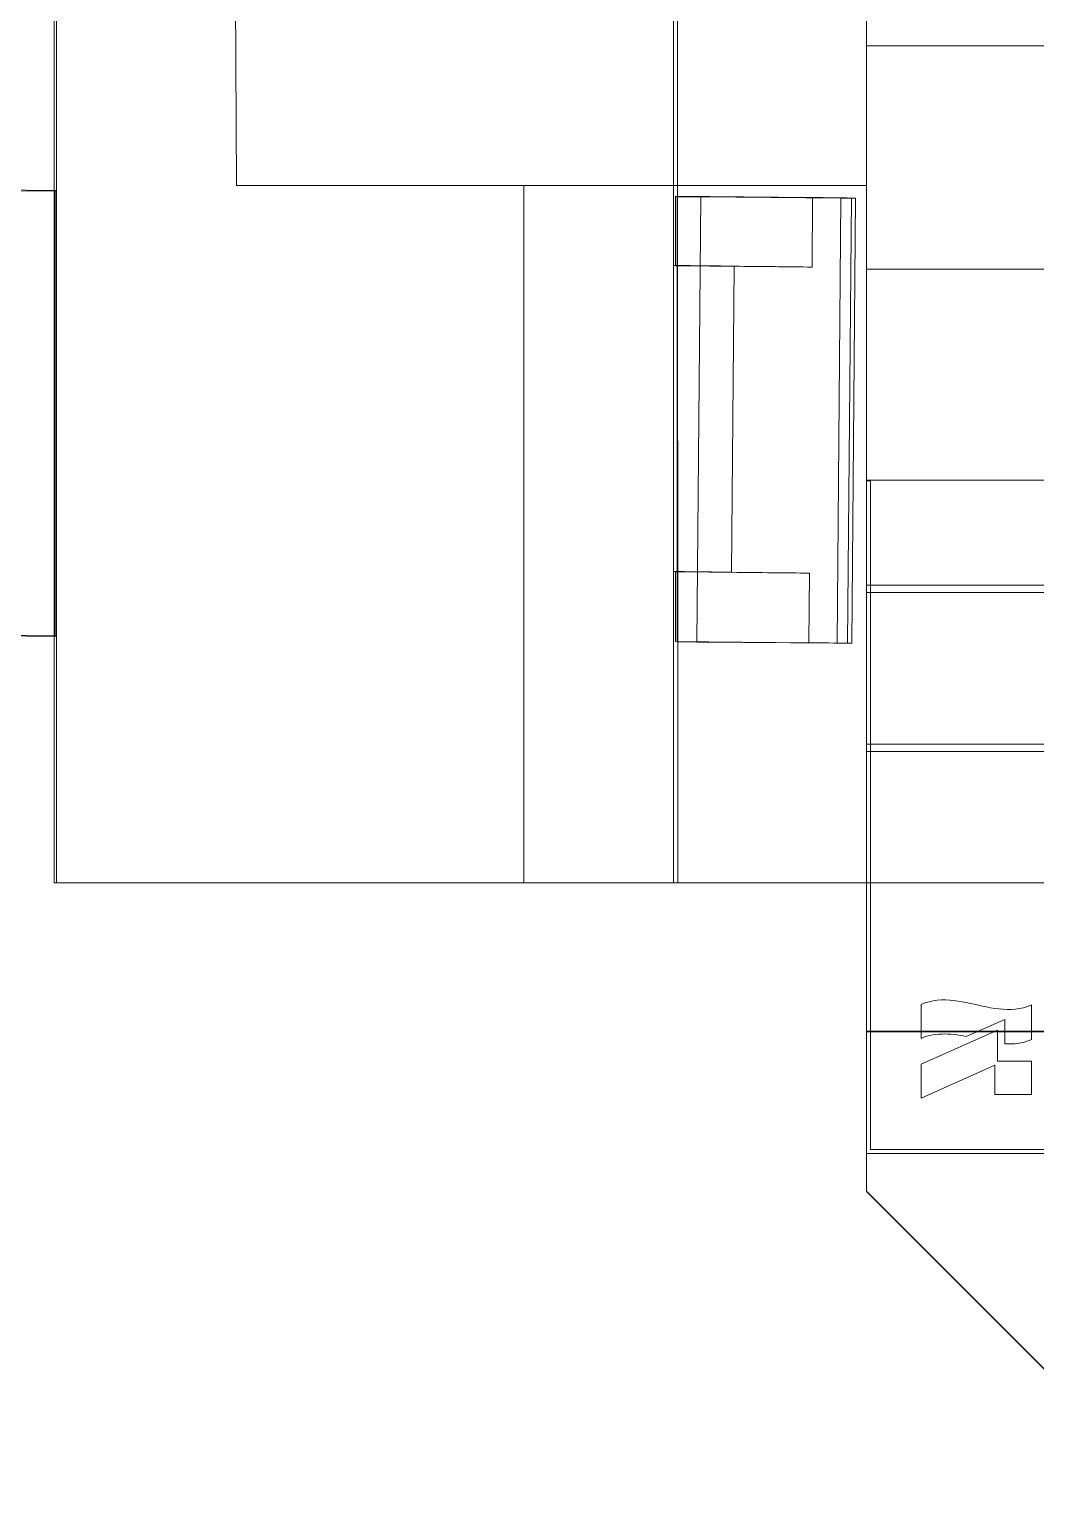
# Model space of a CAD drawing. Header units: millimetres. Extents: x 37984 to 70752, y 14140 to 37584.
# Drawn here: x 45854.58 to 45879.9, y 28283.44 to 28320.35 of the extents above; entities that cross this region are included whole.
import ezdxf

# ---------------------------------------------------------------- set-up
doc = ezdxf.new("R2010")
doc.units = ezdxf.units.MM
doc.set_wipeout_variables(frame=1)
doc.layers.add('000-PI-Oprema', color=30, linetype='Continuous', lineweight=5)

# ---------------------------------------------------------------- blocks, each defined once
blk = doc.blocks.new('DELTA IP 30 - 47506030')
at = {"layer": '000-PI-Oprema'}
for p, q in [((47323.898, 28608.374), (47323.898, 28634.374)), ((47323.911, 28608.374), (47323.911, 28634.374)), ((47326.873, 28608.474), (47326.873, 28634.274)), ((47326.973, 28634.374), (47326.973, 28608.374)), ((47327.922, 28608.374), (47335.594, 28616.046)), ((47335.605, 28616.046), (47327.932, 28608.374)), ((47323.233, 28612.528), (47323.273, 28612.431)), ((47324.105, 28612.528), (47323.233, 28612.528)), ((47323.233, 28612.528), (47323.233, 28612.528)), ((47323.233, 28612.528), (47323.233, 28612.528)), ((47323.233, 28612.528), (47323.233, 28612.528)), ((47323.233, 28612.528), (47323.233, 28612.528)), ((47323.233, 28612.528), (47323.233, 28612.528)), ((47323.233, 28612.528), (47323.233, 28612.528)), ((47323.233, 28612.528), (47323.233, 28612.528)), ((47323.273, 28612.431), (47323.304, 28612.331)), ((47324.129, 28612.471), (47324.105, 28612.528)), ((47324.105, 28612.528), (47324.105, 28612.528)), ((47324.105, 28612.528), (47324.105, 28612.528)), ((47324.105, 28612.528), (47324.105, 28612.528)), ((47324.105, 28612.528), (47324.105, 28612.528)), ((47324.105, 28612.528), (47324.105, 28612.528)), ((47324.105, 28612.528), (47324.105, 28612.528)), ((47324.105, 28612.528), (47324.105, 28612.528)), ((47324.149, 28612.412), (47324.129, 28612.471)), ((47324.167, 28612.352), (47324.149, 28612.412)), ((47324.647, 28611.674), (47324.647, 28612.528)), ((47324.647, 28612.528), (47325.489, 28612.528)), ((47324.647, 28612.528), (47324.647, 28612.528)), ((47324.647, 28612.528), (47324.647, 28612.528)), ((47324.647, 28612.528), (47324.647, 28612.528)), ((47324.647, 28612.528), (47324.647, 28612.528)), ((47324.647, 28612.528), (47324.647, 28612.528)), ((47324.647, 28612.528), (47324.647, 28612.528)), ((47324.647, 28612.528), (47324.647, 28612.528)), ((47325.489, 28612.528), (47325.489, 28611.605)), ((47325.489, 28612.528), (47325.489, 28612.528)), ((47325.489, 28612.528), (47325.489, 28612.528)), ((47325.489, 28612.528), (47325.489, 28612.528)), ((47325.489, 28612.528), (47325.489, 28612.528)), ((47325.489, 28612.528), (47325.489, 28612.528)), ((47325.489, 28612.528), (47325.489, 28612.528)), ((47325.489, 28612.528), (47325.489, 28612.528)), ((47323.304, 28612.331), (47323.327, 28612.228)), ((47323.327, 28612.228), (47323.342, 28612.124)), ((47323.342, 28612.124), (47323.349, 28612.02)), ((47323.349, 28612.02), (47323.35, 28611.916)), ((47324.182, 28612.291), (47324.167, 28612.352)), ((47324.194, 28612.23), (47324.182, 28612.291)), ((47324.204, 28612.168), (47324.194, 28612.23)), ((47324.211, 28612.106), (47324.204, 28612.168)), ((47324.215, 28612.043), (47324.211, 28612.106)), ((47324.217, 28611.981), (47324.215, 28612.043)), ((47323.335, 28611.707), (47323.321, 28611.603)), ((47323.345, 28611.811), (47323.335, 28611.707)), ((47323.35, 28611.916), (47323.345, 28611.811)), ((47323.597, 28611.855), (47324.215, 28611.855)), ((47324.03, 28610.881), (47323.597, 28611.855)), ((47323.597, 28611.855), (47323.597, 28611.855)), ((47323.597, 28611.855), (47323.597, 28611.855)), ((47323.597, 28611.855), (47323.597, 28611.855)), ((47323.597, 28611.855), (47323.597, 28611.855)), ((47323.597, 28611.855), (47323.597, 28611.855)), ((47323.597, 28611.855), (47323.597, 28611.855)), ((47323.597, 28611.855), (47323.597, 28611.855)), ((47323.873, 28611.674), (47324.727, 28609.75)), ((47324.647, 28611.674), (47323.873, 28611.674)), ((47323.873, 28611.674), (47323.873, 28611.674)), ((47323.873, 28611.674), (47323.873, 28611.674)), ((47323.873, 28611.674), (47323.873, 28611.674)), ((47323.873, 28611.674), (47323.873, 28611.674)), ((47323.873, 28611.674), (47323.873, 28611.674)), ((47323.873, 28611.674), (47323.873, 28611.674)), ((47323.873, 28611.674), (47323.873, 28611.674)), ((47324.215, 28611.855), (47324.217, 28611.918)), ((47324.215, 28611.855), (47324.215, 28611.855)), ((47324.215, 28611.855), (47324.215, 28611.855)), ((47324.215, 28611.855), (47324.215, 28611.855)), ((47324.215, 28611.855), (47324.215, 28611.855)), ((47324.215, 28611.855), (47324.215, 28611.855)), ((47324.215, 28611.855), (47324.215, 28611.855)), ((47324.215, 28611.855), (47324.215, 28611.855)), ((47324.217, 28611.918), (47324.217, 28611.981)), ((47324.647, 28611.674), (47324.647, 28611.674)), ((47324.647, 28611.674), (47324.647, 28611.674)), ((47324.647, 28611.674), (47324.647, 28611.674)), ((47324.647, 28611.674), (47324.647, 28611.674)), ((47324.647, 28611.674), (47324.647, 28611.674)), ((47324.647, 28611.674), (47324.647, 28611.674)), ((47324.647, 28611.674), (47324.647, 28611.674)), ((47323.263, 28611.294), (47323.241, 28611.192)), ((47323.284, 28611.397), (47323.263, 28611.294)), ((47323.304, 28611.5), (47323.284, 28611.397)), ((47323.321, 28611.603), (47323.304, 28611.5)), ((47325.489, 28611.605), (47324.752, 28611.605)), ((47325.577, 28609.75), (47324.752, 28611.605)), ((47324.752, 28611.605), (47324.752, 28611.605)), ((47324.752, 28611.605), (47324.752, 28611.605)), ((47324.752, 28611.605), (47324.752, 28611.605)), ((47324.752, 28611.605), (47324.752, 28611.605)), ((47324.752, 28611.605), (47324.752, 28611.605)), ((47324.752, 28611.605), (47324.752, 28611.605)), ((47324.752, 28611.605), (47324.752, 28611.605)), ((47325.489, 28611.605), (47325.489, 28611.605)), ((47325.489, 28611.605), (47325.489, 28611.605)), ((47325.489, 28611.605), (47325.489, 28611.605)), ((47325.489, 28611.605), (47325.489, 28611.605)), ((47325.489, 28611.605), (47325.489, 28611.605)), ((47325.489, 28611.605), (47325.489, 28611.605)), ((47325.489, 28611.605), (47325.489, 28611.605)), ((47323.175, 28610.884), (47323.155, 28610.781)), ((47323.196, 28610.987), (47323.175, 28610.884)), ((47323.219, 28611.089), (47323.196, 28610.987)), ((47323.241, 28611.192), (47323.219, 28611.089)), ((47324.015, 28610.806), (47324.03, 28610.881)), ((47324.03, 28610.881), (47324.03, 28610.881)), ((47324.03, 28610.881), (47324.03, 28610.881)), ((47324.03, 28610.881), (47324.03, 28610.881)), ((47324.03, 28610.881), (47324.03, 28610.881)), ((47324.03, 28610.881), (47324.03, 28610.881)), ((47324.03, 28610.881), (47324.03, 28610.881)), ((47324.03, 28610.881), (47324.03, 28610.881)), ((47323.124, 28610.573), (47323.114, 28610.469)), ((47323.138, 28610.677), (47323.124, 28610.573)), ((47323.155, 28610.781), (47323.138, 28610.677)), ((47323.973, 28610.502), (47323.98, 28610.578)), ((47323.98, 28610.578), (47323.99, 28610.654)), ((47323.99, 28610.654), (47324.001, 28610.73)), ((47324.001, 28610.73), (47324.015, 28610.806)), ((47323.114, 28610.469), (47323.109, 28610.365)), ((47323.109, 28610.365), (47323.11, 28610.26)), ((47323.11, 28610.26), (47323.117, 28610.155)), ((47323.117, 28610.155), (47323.131, 28610.051)), ((47323.965, 28610.349), (47323.968, 28610.425)), ((47323.966, 28610.272), (47323.965, 28610.349)), ((47323.97, 28610.196), (47323.966, 28610.272)), ((47323.968, 28610.425), (47323.973, 28610.502)), ((47323.978, 28610.119), (47323.97, 28610.196)), ((47323.131, 28610.051), (47323.154, 28609.949)), ((47323.154, 28609.949), (47323.184, 28609.848)), ((47323.184, 28609.848), (47323.224, 28609.75)), ((47323.989, 28610.044), (47323.978, 28610.119)), ((47324.005, 28609.969), (47323.989, 28610.044)), ((47324.024, 28609.894), (47324.005, 28609.969)), ((47324.049, 28609.821), (47324.024, 28609.894)), ((47324.078, 28609.75), (47324.049, 28609.821)), ((47323.224, 28609.75), (47324.078, 28609.75)), ((47323.224, 28609.75), (47323.224, 28609.75)), ((47323.224, 28609.75), (47323.224, 28609.75)), ((47323.224, 28609.75), (47323.224, 28609.75)), ((47323.224, 28609.75), (47323.224, 28609.75)), ((47323.224, 28609.75), (47323.224, 28609.75)), ((47323.224, 28609.75), (47323.224, 28609.75)), ((47323.224, 28609.75), (47323.224, 28609.75)), ((47324.078, 28609.75), (47324.078, 28609.75)), ((47324.078, 28609.75), (47324.078, 28609.75)), ((47324.078, 28609.75), (47324.078, 28609.75)), ((47324.078, 28609.75), (47324.078, 28609.75)), ((47324.078, 28609.75), (47324.078, 28609.75)), ((47324.078, 28609.75), (47324.078, 28609.75)), ((47324.078, 28609.75), (47324.078, 28609.75)), ((47324.727, 28609.75), (47325.577, 28609.75)), ((47324.727, 28609.75), (47324.727, 28609.75)), ((47324.727, 28609.75), (47324.727, 28609.75)), ((47324.727, 28609.75), (47324.727, 28609.75)), ((47324.727, 28609.75), (47324.727, 28609.75)), ((47324.727, 28609.75), (47324.727, 28609.75)), ((47324.727, 28609.75), (47324.727, 28609.75)), ((47324.727, 28609.75), (47324.727, 28609.75)), ((47325.577, 28609.75), (47325.577, 28609.75)), ((47325.577, 28609.75), (47325.577, 28609.75)), ((47325.577, 28609.75), (47325.577, 28609.75)), ((47325.577, 28609.75), (47325.577, 28609.75)), ((47325.577, 28609.75), (47325.577, 28609.75)), ((47325.577, 28609.75), (47325.577, 28609.75)), ((47325.577, 28609.75), (47325.577, 28609.75)), ((47326.873, 28608.474), (47326.873, 28608.474)), ((47327.932, 28608.374), (47326.973, 28608.374)), ((47326.973, 28608.374), (47326.973, 28608.374)), ((47326.973, 28608.374), (47326.973, 28608.374))]:
    blk.add_line(p, q, dxfattribs=at)
blk.add_wipeout([(47259.125, 28642.892), (47320.16, 28642.779), (47320.16, 28587.934), (47259.125, 28587.933)]).dxf.layer = '000-PI-Oprema'
for p, q in [((47299.106, 28634.374), (47299.106, 28608.374)), ((47304.723, 28608.374), (47304.723, 28634.374)), ((47310.032, 28634.374), (47310.032, 28608.374)), ((47310.033, 28608.474), (47310.033, 28634.274)), ((47312.671, 28634.374), (47312.671, 28608.374)), ((47312.862, 28634.374), (47312.862, 28608.374)), ((47316.671, 28608.374), (47316.671, 28634.374)), ((47316.862, 28608.374), (47316.862, 28634.374)), ((47320.16, 28615.772), (47320.16, 28608.374)), ((47299.106, 28608.374), (47294.846, 28608.374)), ((47299.106, 28608.374), (47310.032, 28608.374)), ((47302.621, 28599.756), (47302.621, 28608.374)), ((47302.621, 28608.374), (47302.621, 28608.374)), ((47310.032, 28608.374), (47310.035, 28608.374)), ((47310.033, 28608.474), (47326.873, 28608.474)), ((47310.035, 28608.374), (47310.038, 28608.374)), ((47310.038, 28608.374), (47310.041, 28608.374)), ((47310.041, 28608.374), (47310.044, 28608.374)), ((47310.044, 28608.374), (47310.047, 28608.374)), ((47310.047, 28608.374), (47310.05, 28608.374)), ((47310.05, 28608.374), (47310.053, 28608.374)), ((47310.052, 28608.374), (47326.973, 28608.374)), ((47310.053, 28608.474), (47310.053, 28608.374)), ((47320.16, 28599.756), (47320.16, 28608.374)), ((47320.16, 28608.374), (47320.16, 28608.374)), ((47314.134, 28607.897), (47302.934, 28607.995)), ((47302.936, 28608.103), (47314.136, 28608.006)), ((47302.908, 28604.203), (47302.935, 28607.733)), ((47302.935, 28607.733), (47314.135, 28607.635)), ((47314.107, 28604.105), (47314.135, 28607.635)), ((47302.922, 28607.021), (47302.892, 28603.568)), ((47302.922, 28607.021), (47304.672, 28607.006)), ((47304.672, 28607.006), (47304.642, 28603.568)), ((47312.372, 28606.938), (47312.342, 28603.568)), ((47314.122, 28606.923), (47312.372, 28606.938)), ((47314.122, 28606.923), (47314.092, 28603.568)), ((47312.35, 28604.98), (47304.651, 28605.048)), ((47302.901, 28603.608), (47302.908, 28604.203)), ((47302.908, 28604.203), (47314.107, 28604.105)), ((47314.102, 28603.609), (47314.107, 28604.105)), ((47320.16, 28603.624), (47259.125, 28603.62)), ((47320.16, 28603.521), (47259.125, 28603.517)), ((47302.892, 28603.568), (47302.901, 28603.608)), ((47304.642, 28603.568), (47302.892, 28603.568)), ((47302.901, 28603.608), (47314.102, 28603.609)), ((47304.631, 28603.522), (47304.642, 28603.568)), ((47312.332, 28603.522), (47312.342, 28603.568)), ((47312.342, 28603.568), (47314.092, 28603.568)), ((47314.092, 28603.568), (47314.102, 28603.609)), ((47302.621, 28592.521), (47302.621, 28599.756)), ((47320.16, 28599.756), (47302.621, 28599.756)), ((47320.16, 28587.934), (47320.16, 28599.756)), ((47302.621, 28592.521), (47295.216, 28592.484)), ((47320.16, 28587.994), (47259.125, 28587.996)), ((47295.143, 28587.934), (47320.16, 28587.934)), ((47302.706, 28581.504), (47302.762, 28587.934)), ((47302.745, 28587.934), (47302.722, 28585.304)), ((47302.746, 28587.994), (47302.745, 28587.934)), ((47302.746, 28587.994), (47313.946, 28587.994)), ((47302.746, 28587.994), (47302.762, 28587.955)), ((47302.762, 28587.955), (47313.962, 28587.955)), ((47302.762, 28587.934), (47302.762, 28587.955)), ((47313.962, 28587.934), (47313.905, 28581.407)), ((47313.922, 28585.206), (47313.946, 28587.994)), ((47313.946, 28587.994), (47313.962, 28587.955)), ((47313.962, 28587.955), (47313.962, 28587.934))]:
    blk.add_line(p, q, dxfattribs=at)
for centre, major_axis, ratio, start_param, end_param in [((47302.905, 28602.904), (-0.057, -6.5), 0.003812, -2.470773, -2.256762), ((47302.932, 28607.603), (-0.004, -0.5), 0.003812, -3.141559, -2.470773), ((47302.932, 28607.603), (-0.004, -0.5), 0.003812, 1.832629, 3.141626), ((47314.132, 28607.506), (0.004, 0.5), 0.003812, 0.000033, 0.670819), ((47314.132, 28607.506), (0.004, 0.5), 0.003812, -1.308964, 0.000033), ((47314.105, 28602.806), (0.057, 6.5), 0.003812, 0.670819, 0.88483), ((47304.655, 28602.888), (0.057, 6.5), 0.003812, 0.88483, 1.232188), ((47312.355, 28602.821), (-0.057, -6.5), 0.003812, -2.256762, -1.909405), ((47304.635, 28603.088), (0.017, 2), 0.003812, 0.20202, 1.352145), ((47312.335, 28603.021), (-0.017, -2), 0.003812, -2.939572, -1.824151), ((47251.013, 28603.556), (229.219, -0.001), 0.000152, -1.334693, -1.299989)]:
    blk.add_ellipse(centre, major_axis=major_axis, ratio=ratio, start_param=start_param, end_param=end_param, dxfattribs=at)

msp = doc.modelspace()

# ---------------------------------------------------------------- block references
at = {"layer": '000-PI-Oprema', "rotation": 270}
msp.add_blockref('DELTA IP 30 - 47506030', (17267.27, 75619.046), dxfattribs=at)

doc.saveas('drawing.dxf')
